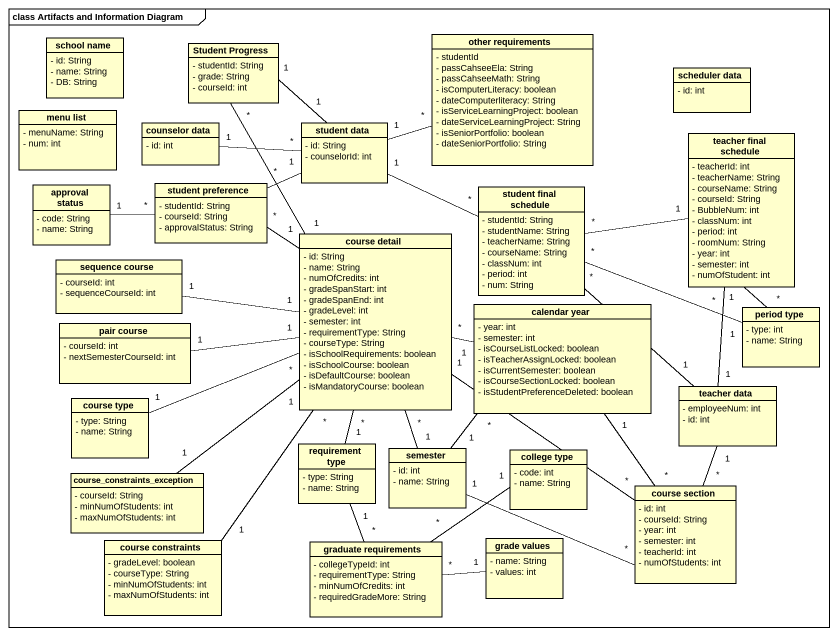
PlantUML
@startuml
mainframe class Artifacts and Information Diagram
hide circle
hide empty members
skinparam classAttributeIconSize 0
class "school name" as school_name {
  - id: String
  - name: String
  - DB: String
}
class "Student Progress" as Student_Progress {
  - studentId: String
  - grade: String
  - courseId: int
}
class "other requirements" as other_requirements {
  - studentId
  - passCahseeEla: String
  - passCahseeMath: String
  - isComputerLiteracy: boolean
  - dateComputerliteracy: String
  - isServiceLearningProject: boolean
  - dateServiceLearningProject: String
  - isSeniorPortfolio: boolean
  - dateSeniorPortfolio: String
}
class "scheduler data" as scheduler_data {
  - id: int
}
class "menu list" as menu_list {
  - menuName: String
  - num: int
}
class "counselor data" as counselor_data {
  - id: int
}
class "student data" as student_data {
  - id: String
  - counselorId: int
}
class "teacher final schedule" as teacher_final_schedule {
  - teacherId: int
  - teacherName: String
  - courseName: String
  - courseId: String
  - BubbleNum: int
  - classNum: int
  - period: int
  - roomNum: String
  - year: int
  - semester: int
  - numOfStudent: int
}
class "approval status" as approval_status {
  - code: String
  - name: String
}
class "student preference" as student_preference {
  - studentId: String
  - courseId: String
  - approvalStatus: String
}
class "student final schedule" as student_final_schedule {
  - studentId: String
  - studentName: String
  - teacherName: String
  - courseName: String
  - classNum: int
  - period: int
  - num: String
}
class "course detail" as course_detail {
  - id: String
  - name: String
  - numOfCredits: int
  - gradeSpanStart: int
  - gradeSpanEnd: int
  - gradeLevel: int
  - semester: int
  - requirementType: String
  - courseType: String
  - isSchoolRequirements: boolean
  - isSchoolCourse: boolean
  - isDefaultCourse: boolean
  - isMandatoryCourse: boolean
}
class "sequence course" as sequence_course {
  - courseId: int
  - sequenceCourseId: int
}
class "calendar year" as calendar_year {
  - year: int
  - semester: int
  - isCourseListLocked: boolean
  - isTeacherAssignLocked: boolean
  - isCurrentSemester: boolean
  - isCourseSectionLocked: boolean
  - isStudentPreferenceDeleted: boolean
}
class "period type" as period_type {
  - type: int
  - name: String
}
class "pair course" as pair_course {
  - courseId: int
  - nextSemesterCourseId: int
}
class "course type" as course_type {
  - type: String
  - name: String
}
class "teacher data" as teacher_data {
  - employeeNum: int
  - id: int
}
class course_constraints_exception {
  - courseId: String
  - minNumOfStudents: int
  - maxNumOfStudents: int
}
class "requirement type" as requirement_type {
  - type: String
  - name: String
}
class semester {
  - id: int
  - name: String
}
class "college type" as college_type {
  - code: int
  - name: String
}
class "course section" as course_section {
  - id: int
  - courseId: String
  - year: int
  - semester: int
  - teacherId: int
  - numOfStudents: int
}
class "course constraints" as course_constraints {
  - gradeLevel: boolean
  - courseType: String
  - minNumOfStudents: int
  - maxNumOfStudents: int
}
class "graduate requirements" as graduate_requirements {
  - collegeTypeId: int
  - requirementType: String
  - minNumOfCredits: int
  - requiredGradeMore: String
}
class "grade values" as grade_values {
  - name: String
  - values: int
}
Student_Progress "1" -- "1" student_data
Student_Progress "*" -- "1" course_detail
counselor_data "1" -right- "*" student_data
student_data "1" -right- "*" other_requirements
student_data "1" -right- "*" student_final_schedule
teacher_final_schedule "*" -- "1" period_type
teacher_final_schedule "*" -- "1" teacher_data
approval_status "1" -right- "*" student_preference
student_preference "*" -right- "1" student_data
student_preference "*" -- "1" course_detail
student_final_schedule "*" -right- "1" teacher_final_schedule
student_final_schedule "*" -right- "1" period_type
student_final_schedule "*" -- "1" teacher_data
course_detail "*" -right- "1" calendar_year
course_detail "*" -- "1" requirement_type
course_detail "*" -- "1" semester
course_detail "1" -- "*" course_section
sequence_course "1" -right- "1" course_detail
calendar_year "1" -- "*" course_section
pair_course "1" -right- "1" course_detail
course_type "1" -right- "*" course_detail
teacher_data "1" -- "*" course_section
course_constraints_exception "1" -up- "1" course_detail
requirement_type "1" -- "*" graduate_requirements
semester "1" -up- "*" calendar_year
semester "1" -right- "*" course_section
course_constraints "1" -up- "*" course_detail
graduate_requirements "*" -right- "1" college_type
graduate_requirements "*" -right- "1" grade_values
@enduml
